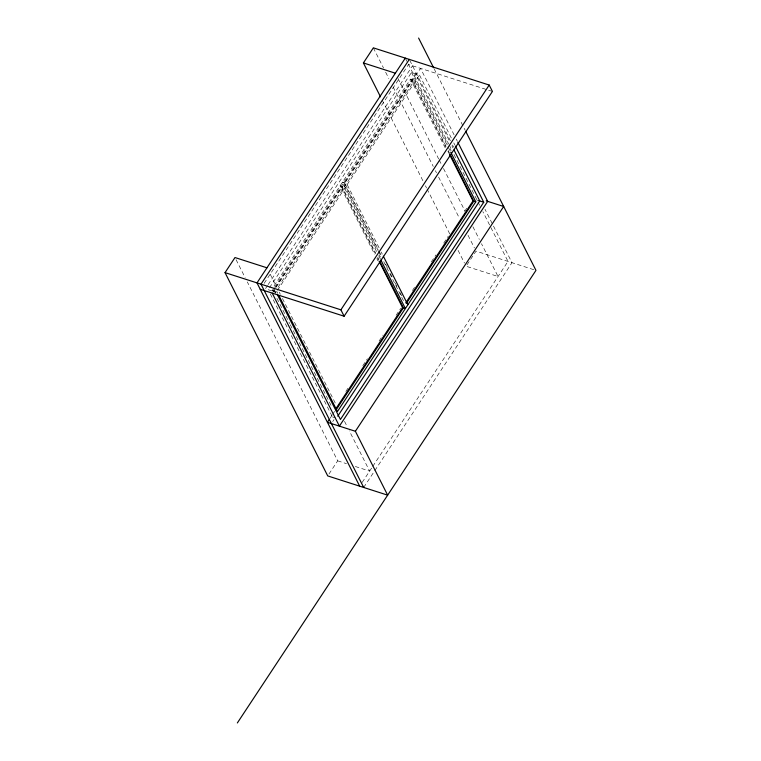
<?xml version="1.0" encoding="UTF-8"?>
<svg xmlns="http://www.w3.org/2000/svg" width="761" height="761" viewBox="0 0 761 761"><rect width="100%" height="100%" fill="white"/><g stroke="black" fill="none" stroke-linecap="round" stroke-linejoin="round"><path stroke-width="0.57" stroke-dasharray="3.81 2.85" d="M264.143 283.339L408.533 64.504L492.424 91.434M265.532 288.581L267.491 285.603M268.138 284.614L412.529 65.788M269.489 287.706L411.511 72.457L419.492 75.025L451.625 138.626M274.093 285.86L410.483 79.134L414.479 80.419L447.544 145.865M272.172 290.978L274.131 288M274.635 287.23L415.506 73.741L449.77 141.584M275.434 287.487L342.06 186.512L375.658 253.013M272.866 292.138L275.472 288.172M276.129 287.182L420.519 68.347L454.108 134.859M278.088 287.144L414.479 80.419M277.47 290.274L419.492 75.025M345.855 391.43L348.462 387.473M362.816 365.708L367.392 358.783M379.14 340.985L383.049 335.049M396.101 315.263L400.676 308.338M412.414 290.54L415.03 286.583M431.344 261.851L435.91 254.935M443.749 243.063L448.315 236.138M464.629 211.415L467.235 207.458M330.027 418.331L331.986 415.354M332.643 414.365L334.602 411.397M332.719 421.594L334.022 419.606M328.971 474.036L337.684 460.833L247.296 281.893M362.179 482.407L372.1 467.368M372.757 466.379L507.996 261.404L482.855 211.644M363.682 487.459L374.136 471.62M374.793 470.631L511.991 262.688L485.004 209.275M476.757 199.981L479.753 200.942M533.784 269.689L476.034 251.14L466.084 266.226L498.046 276.49L481.466 243.672M268.176 289.694L276.167 292.253M332.433 416.895L335.43 417.856M337.684 460.833L346.502 463.668M355.32 466.493L369.646 471.097L349.318 430.859M434.141 68.813L465.218 130.35M456.248 139.082L457.313 141.194M453.765 142.868L454.84 144.99M409.76 60.309L450.388 140.737M452.519 144.961L453.585 147.073M451.91 145.827L452.985 147.948M405.309 58.112L448.629 143.877M449.161 144.932L451.834 150.231M453.975 154.464L477.508 201.056M478.041 202.112L479.649 205.289M411.511 72.457L447.915 144.542M450.055 148.785L451.13 150.906M448.077 146.921L450.208 151.144M446.079 146.283L412.481 79.781L344.552 182.735L378.674 250.293M448.21 150.507L449.808 153.674M411.682 79.525L445.813 147.082M447.944 151.306L449.009 153.418M410.483 79.134L445.147 147.748M398.022 78.497L438.678 158.963M439.211 160.019L441.351 164.252M443.492 168.495L464.885 210.845M472.904 226.73L479.325 239.43M373.347 47.848L383.506 67.967M385.646 72.2L388.861 78.554M393.133 87.03L433.247 166.44M435.387 170.673L436.462 172.795M438.602 177.028L459.454 218.321M468.015 235.263L474.436 247.972M382.117 99.995L423.297 181.527M425.437 185.76L426.502 187.881M427.045 188.937L450.036 234.464M458.065 250.35L464.476 263.049M379.073 247.772L346.55 183.382L342.555 182.098L377.209 250.711M381.204 251.996L382.269 254.107M379.206 251.349L381.347 255.572M385.608 264.019L388.272 269.299M390.412 273.522L393.076 278.792M395.206 283.016L397.87 288.295M400.01 292.519L402.141 296.742M343.753 182.478L377.875 250.036M378.407 251.092L381.08 256.371M383.744 261.651L404.005 301.765M379.349 254.935L380.414 257.047M376.59 251.539L344.058 187.149L340.062 185.865L374.726 254.478M378.721 255.763L380.319 258.93M377.789 257.237L378.854 259.349M341.261 186.255L375.392 253.813M377.523 258.036L378.588 260.148M376.857 258.702L377.922 260.814M270.165 274.15L276.576 286.859M279.249 292.157L280.324 294.269M282.464 298.512L335.411 403.33M344.505 421.328L347.178 426.626M276.662 291.159L277.727 293.27M274.664 290.521L275.729 292.633M273.865 290.264L275.463 293.432M272.666 289.884L273.732 291.996M276.928 298.322L289.732 323.663M290.264 324.719L331.853 407.049M270.317 293.936L331.891 415.839M236.062 259.653L245.156 277.66"/><path stroke-width="1.14" d="M329.37 419.321L327.411 422.288L355.377 431.268L387.653 495.154L327.734 475.92L225.037 272.628L234.997 257.541L266.949 267.805M380.51 96.818L363.397 62.935L373.347 47.848L489.199 85.051L492.424 91.434L344.115 316.215L260.224 289.275M405.309 58.112L256.999 282.883L359.687 486.184M409.304 59.396L260.994 284.167L363.682 487.459M344.115 316.215L340.89 309.822L489.199 85.051M335.953 408.628L402.588 307.644L379.121 261.194M405.727 302.888L473.009 200.914L449.542 154.473M336.105 409.875L403.387 307.901L379.92 261.451M406.526 303.144L473.808 201.17L450.341 154.721M450.74 152.2L475.806 201.817L337.446 411.501L278.792 295.382M337.732 416.191L479.753 200.942L454.051 150.069M455.373 146.045L483.749 202.226L340.424 419.463L277.232 294.374M355.377 431.268L503.687 206.488L486.25 200.894M237.356 722.95L535.963 270.383L465.761 131.406M363.397 62.935L395.349 73.199M478.755 200.628L483.749 202.226M472.809 200.847L475.806 201.817M402.388 307.577L405.385 308.547L380.852 259.986M225.037 272.628L340.89 309.822M418.598 38.05L433.608 67.758M457.846 142.25L487.706 201.361L339.396 426.131L272.21 293.128M383.344 256.21L407.867 304.771"/></g></svg>
